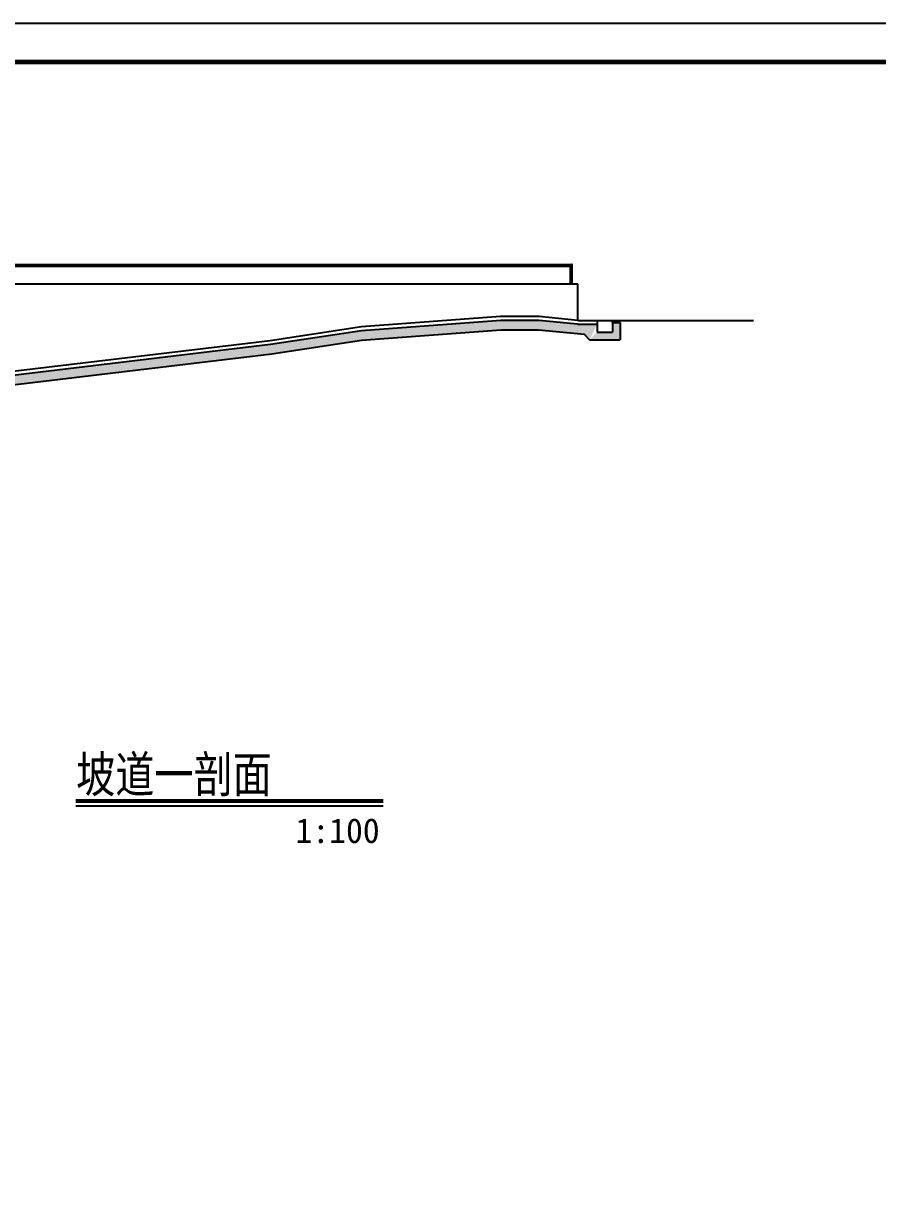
# Model space of a CAD drawing. Extents: x -1348811 to 123514, y -640545 to 749356.
# Drawn here: x -770151 to -748037, y 301303 to 331628 of the extents above; entities that cross this region are included whole.
import ezdxf

# ---------------------------------------------------------------- set-up
doc = ezdxf.new("R2010")
doc.units = 0
doc.header["$LTSCALE"] = 10
doc.header["$MEASUREMENT"] = 0
for name, color, linetype in [('A-STAIRS', 9, 'CONTINUOUS'), ('PUB_HATCH', 9, 'CONTINUOUS'), ('STAIR', 9, 'CONTINUOUS'), ('TK', 7, 'CONTINUOUS'), ('图框', 7, 'CONTINUOUS'), ('结构墙', 1, 'CONTINUOUS')]:
    doc.layers.add(name, color=color, linetype=linetype)
doc.styles.add('STYLE5', font='simhei.ttf', dxfattribs={"width": 0.7})
doc.styles.add('TKZ1', font='tjromant.shx', dxfattribs={"width": 0.7, "bigfont": 'tjhts.shx'})

# ---------------------------------------------------------------- blocks, each defined once
blk = doc.blocks.new('TJAD_TK_A1')
at = {"layer": '图框'}
blk.add_line((1341.38, 950.45), (500.38, 950.45), dxfattribs=at)
at = {"layer": '图框', "const_width": 1.2}
blk.add_lwpolyline([(1331.38, 940.45), (525.38, 940.45), (525.38, 366.45), (1331.38, 366.45)], close=True, dxfattribs=at)
blk = doc.blocks.new('TJAD_图框_A1')
at = {"layer": '图框'}
blk.add_blockref('TJAD_TK_A1', (0, 0), dxfattribs=at)

msp = doc.modelspace()

# ---------------------------------------------------------------- linework, layer by layer
at = {"layer": 'A-STAIRS'}
for p, q in [((-784237.2, 325394.7), (-755964.9, 325394.7)), ((-784212.2, 325344.7), (-755964.9, 325344.7)), ((-755989.9, 324894.7), (-755989.9, 325344.7)), ((-755939.9, 324894.7), (-755939.9, 325369.7)), ((-784062.2, 324894.7), (-755797.2, 324894.7)), ((-755797.2, 323944.7), (-755797.2, 324894.7)), ((-757797.2, 324044.7), (-761397.2, 323774.7)), ((-756797.2, 324044.7), (-757797.2, 324044.7)), ((-755797.2, 323944.7), (-756797.2, 324044.7)), ((-755797.2, 323944.7), (-755297.2, 323944.7)), ((-755297.2, 323944.7), (-751253, 323944.7)), ((-755297.2, 323944.7), (-755297.2, 323844.7)), ((-754897.2, 323894.7), (-754897.2, 323944.7)), ((-761397.2, 323774.7), (-763766.2, 323419.4)), ((-763766.2, 323419.4), (-774762.2, 322099.9))]:
    msp.add_line(p, q, dxfattribs=at)
msp.add_arc((-755964.9, 325369.7), 25, 270, 90, dxfattribs=at)
at = {"layer": 'PUB_HATCH'}
for points in [[(-761397.2, 323420.8), (-761397.2, 323673.6), (-757784.1, 323694.7), (-757793.4, 323944.7)], [(-757784.1, 323694.7), (-757793.4, 323944.7), (-756814.6, 323694.7), (-756802.2, 323944.7)], [(-756814.6, 323694.7), (-756802.2, 323944.7), (-755628.6, 323576.1), (-755802.2, 323844.7)], [(-754897.2, 323894.7), (-754697.2, 323894.7), (-754897.2, 323644.7), (-754697.2, 323444.7)], [(-763719.4, 323072.5), (-763752.8, 323320.3), (-761397.2, 323420.8), (-761397.2, 323673.6)], [(-755628.6, 323576.1), (-755802.2, 323844.7), (-755497.2, 323444.7), (-755297.2, 323844.7)], [(-755497.2, 323444.7), (-755297.2, 323844.7), (-755297.2, 323644.7), (-755497.2, 323444.7)], [(-754897.2, 323644.7), (-754697.2, 323444.7), (-755297.2, 323644.7), (-755497.2, 323444.7)], [(-774715.4, 321753), (-774745.2, 322001.2), (-763719.4, 323072.5), (-763752.8, 323320.3)]]:
    msp.add_solid(points, dxfattribs=at)
at = {"layer": 'TK'}
msp.add_line((-768795.2, 311388.7), (-760835.6, 311388.7), dxfattribs=at)
at = {"layer": 'TK', "const_width": 100}
msp.add_lwpolyline([(-768795.2, 311508.7), (-760835.6, 311508.7)], dxfattribs=at)
at = {"layer": '结构墙', "linetype": 'ByBlock'}
for p, q in [((-757793.4, 323944.7), (-761397.2, 323674.5)), ((-756802.2, 323944.7), (-757793.4, 323944.7)), ((-755802.2, 323844.7), (-756802.2, 323944.7)), ((-754897.2, 323894.7), (-754897.2, 323644.7)), ((-754897.2, 323894.7), (-754697.2, 323894.7)), ((-754697.2, 323894.7), (-754697.2, 323444.7)), ((-761397.2, 323673.6), (-763752.8, 323320.3)), ((-757784.1, 323694.7), (-761397.2, 323423.8)), ((-756814.6, 323694.7), (-757784.1, 323694.7)), ((-755628.6, 323576.1), (-756814.6, 323694.7)), ((-755802.2, 323844.7), (-755297.2, 323844.7)), ((-755497.2, 323444.7), (-755628.6, 323576.1)), ((-755297.2, 323844.7), (-755297.2, 323644.7)), ((-755297.2, 323644.7), (-754897.2, 323644.7)), ((-763752.8, 323320.3), (-774748.8, 322000.8)), ((-761397.2, 323420.8), (-763719.4, 323072.5)), ((-755497.2, 323444.7), (-754697.2, 323444.7)), ((-763719.4, 323072.5), (-774715.4, 321753))]:
    msp.add_line(p, q, dxfattribs=at)

# ---------------------------------------------------------------- block references
at = {"layer": 'STAIR', "xscale": 100, "yscale": 100, "zscale": 100}
msp.add_blockref('TJAD_图框_A1', (-868397.3, 236582.9), dxfattribs=at)

# ---------------------------------------------------------------- texts
at = {"layer": 'TK'}
for s, height, style, p in [('坡道一剖面', 1066.67, 'TKZ1', (-768786.7, 311628.8)), ('1:100  ', 640, 'STYLE5', (-763104.6, 310424.2))]:
    msp.add_text(s, height=height, dxfattribs=dict(at, style=style)).set_placement(p)

doc.saveas('drawing.dxf')
